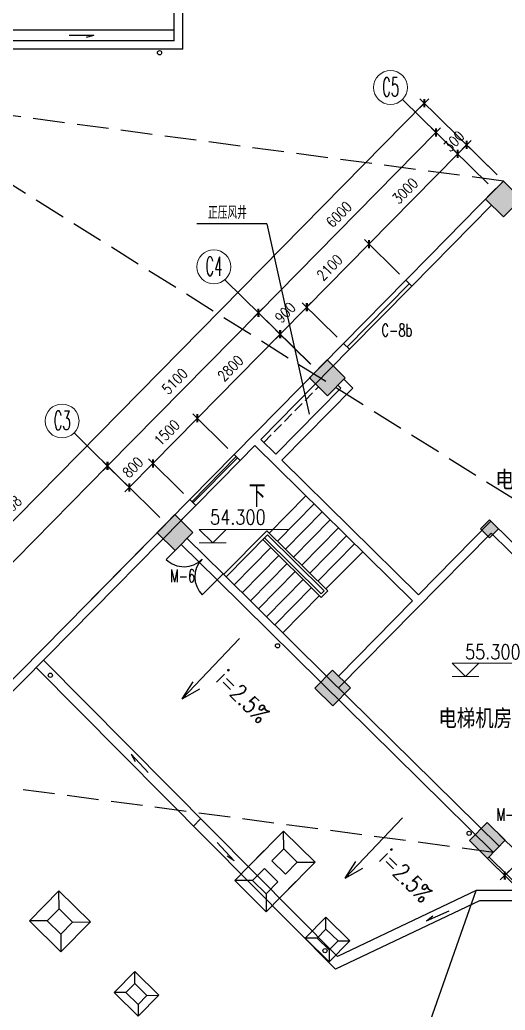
# Model space of a CAD drawing. Extents: x -357449 to -117302, y 127569 to 244935.
# Drawn here: x -206912 to -195397, y 183020 to 206499 of the extents above; entities that cross this region are included whole.
import ezdxf
from ezdxf.enums import TextEntityAlignment as Align

# ---------------------------------------------------------------- set-up
doc = ezdxf.new("R2010")
doc.units = 0
doc.header["$MEASUREMENT"] = 0
doc.linetypes.add('DASH', pattern=[0.35, 0.25, -0.1])
doc.layers.get('0').update_dxf_attribs({"linetype": 'CONTINUOUS'})
doc.layers.get('DEFPOINTS').update_dxf_attribs({"linetype": 'CONTINUOUS'})
doc.layers.add('AXIS', color=3, linetype='CONTINUOUS', lineweight=9)
for name, color, linetype in [('COLUMN', 4, 'CONTINUOUS'), ('DIM', 7, 'CONTINUOUS'), ('F', 31, 'CONTINUOUS'), ('WALL', 1, 'CONTINUOUS'), ('WIN', 4, 'CONTINUOUS'), ('WINDOW', 4, 'CONTINUOUS'), ('WINDOWS', 4, 'CONTINUOUS'), ('阳台', 4, 'CONTINUOUS')]:
    doc.layers.add(name, color=color, linetype=linetype)
doc.styles.add('CHINA', font='SimSun.ttf', dxfattribs={"width": 0.85, "height": 150})
doc.styles.add('COMPLEX', font='COMPLEX.shx')
doc.styles.add('CT', font='txt', dxfattribs={"width": 0.8, "bigfont": 'FS.SHX'})
doc.styles.add('DIM_FONT', font='SIMPLEX.shx', dxfattribs={"width": 0.8})
doc.styles.add('FS', font='txt.shx', dxfattribs={"width": 0.66, "height": 150, "bigfont": 'fs.shx'})
doc.styles.get("Standard").update_dxf_attribs({"font": 'txt.shx', "width": 0.8, "height": 525, "bigfont": 'h1.shx'})
doc.dimstyles.new('DIMN-200', dxfattribs={"dimtxt": 300, "dimasz": 1, "dimexe": 250, "dimexo": 0, "dimgap": 150, "dimtad": 1, "dimdec": 0, "dimdsep": 46, "dimtxsty": 'DIM_FONT', "dimblk": '_DIMX', "dimcen": 2.5, "dimclrd": 256, "dimclre": 256, "dimclrt": 4, "dimadec": 0, "dimazin": 0, "dimtfac": 1, "dimtdec": 0, "dimtix": 1, "dimtmove": 2, "dimatfit": 3, "dimldrblk": '_DIMX', "dimfxl": 0, "dimtolj": 1, "dimtzin": 0, "dimarcsym": 0})

# ---------------------------------------------------------------- blocks, each defined once
blk = doc.blocks.new('_DIMX')
blk.add_line((-150, 0), (150, 0))
at = {"const_width": 50}
blk.add_lwpolyline([(-70, -70), (70, 70)], dxfattribs=at)
blk = doc.blocks.new('*D1522')
at = {"layer": 'AXIS', "lineweight": -2}
for p, q in [((-197317, 204521), (-216756, 184794)), ((-195590, 202821), (-197423, 204627)), ((-215030, 183092), (-216864, 184898))]:
    blk.add_line(p, q, dxfattribs=at)
at = {"layer": 'DEFPOINTS', "color": 0}
for p in [(-195590, 202821), (-216757, 184793), (-215030, 183092)]:
    blk.add_point(p, dxfattribs=at)
at = {"layer": 'AXIS', "lineweight": -2}
for p, rotation in [((-197316, 204522), 45.42128490415822), ((-216757, 184793), 225.4212849041582)]:
    blk.add_blockref('_DIMX', p, dxfattribs=dict(at, rotation=rotation))
at = {"layer": 'AXIS', "color": 4, "insert": (-207232, 194850), "char_height": 250, "attachment_point": 5, "rotation": 45.4213, "style": 'DIM_FONT'}
blk.add_mtext('\\A1;27698', dxfattribs=at)
blk = doc.blocks.new('*D1534')
at = {"layer": 'AXIS', "lineweight": -2}
for p, q in [((-197906, 200470), (-198736, 201288)), ((-198630, 201182), (-200102, 199688)), ((-199380, 198974), (-200210, 199792))]:
    blk.add_line(p, q, dxfattribs=at)
at = {"layer": 'DEFPOINTS', "color": 0}
for p in [(-197906, 200470), (-200103, 199687), (-199380, 198974)]:
    blk.add_point(p, dxfattribs=at)
at = {"layer": 'AXIS', "lineweight": -2}
for p, rotation in [((-198629, 201183), 45.42128490416829), ((-200103, 199687), 225.4212849041683)]:
    blk.add_blockref('_DIMX', p, dxfattribs=dict(at, rotation=rotation))
at = {"layer": 'AXIS', "color": 4, "insert": (-199562, 200628), "char_height": 250, "attachment_point": 5, "rotation": 45.4213, "style": 'DIM_FONT'}
blk.add_mtext('\\A1;2100', dxfattribs=at)
blk = doc.blocks.new('*D1530')
at = {"layer": 'AXIS', "lineweight": -2}
for p, q in [((-197041, 203828), (-201251, 199555)), ((-196571, 203367), (-197147, 203934)), ((-200783, 199093), (-201358, 199660))]:
    blk.add_line(p, q, dxfattribs=at)
at = {"layer": 'DEFPOINTS', "color": 0}
for p in [(-196571, 203367), (-201251, 199555), (-200783, 199093)]:
    blk.add_point(p, dxfattribs=at)
at = {"layer": 'AXIS', "lineweight": -2}
for p, rotation in [((-197040, 203829), 45.42128490416822), ((-201251, 199555), 225.4212849041682)]:
    blk.add_blockref('_DIMX', p, dxfattribs=dict(at, rotation=rotation))
at = {"layer": 'AXIS', "color": 4, "insert": (-199342, 201885), "char_height": 250, "attachment_point": 5, "rotation": 45.4213, "style": 'DIM_FONT'}
blk.add_mtext('\\A1;6000', dxfattribs=at)
blk = doc.blocks.new('A$C7CBA57F5')
at = {"layer": 'AXIS'}
for p, q in [((318, 0), (0, 318)), ((0, 318), (2136, 318)), ((318, 0), (636, 318)), ((636, 318), (318, 0)), ((0, 0), (636, 0))]:
    blk.add_line(p, q, dxfattribs=at)
blk = doc.blocks.new('A$C01856CDB')
at = {"layer": 'WIN'}
for q in [(588, 47), (189, 0)]:
    blk.add_line((0, 47), q, dxfattribs=at)
blk = doc.blocks.new('A$C445D01A8')
at = {"layer": 'WINDOW'}
blk.add_blockref('A$C01856CDB', (0, 0), dxfattribs=at)
blk = doc.blocks.new('*D1523')
at = {"layer": 'AXIS', "lineweight": -2}
for p, q in [((-204832, 195921), (-210539, 190129)), ((-204362, 195460), (-204938, 196027)), ((-210071, 189667), (-210647, 190234))]:
    blk.add_line(p, q, dxfattribs=at)
at = {"layer": 'DEFPOINTS', "color": 0}
for p in [(-204362, 195460), (-210540, 190129), (-210071, 189667)]:
    blk.add_point(p, dxfattribs=at)
at = {"layer": 'AXIS', "lineweight": -2}
for p, rotation in [((-204831, 195922), 45.42128490416822), ((-210540, 190129), 225.4212849041682)]:
    blk.add_blockref('_DIMX', p, dxfattribs=dict(at, rotation=rotation))
at = {"layer": 'AXIS', "color": 4, "insert": (-207881, 193218), "char_height": 250, "attachment_point": 5, "rotation": 45.4213, "style": 'DIM_FONT'}
blk.add_mtext('\\A1;8134', dxfattribs=at)
blk = doc.blocks.new('*D1521')
at = {"layer": 'AXIS', "lineweight": -2}
for p, q in [((-200783, 199093), (-201358, 199660)), ((-201252, 199554), (-204830, 195923)), ((-204362, 195460), (-204938, 196027))]:
    blk.add_line(p, q, dxfattribs=at)
at = {"layer": 'DEFPOINTS', "color": 0}
for p in [(-200783, 199093), (-204831, 195922), (-204362, 195460)]:
    blk.add_point(p, dxfattribs=at)
at = {"layer": 'AXIS', "lineweight": -2}
for p, rotation in [((-201251, 199555), 45.4212849041687), ((-204831, 195922), 225.4212849041687)]:
    blk.add_blockref('_DIMX', p, dxfattribs=dict(at, rotation=rotation))
at = {"layer": 'AXIS', "color": 4, "insert": (-203237, 197931), "char_height": 250, "attachment_point": 5, "rotation": 45.4213, "style": 'DIM_FONT'}
blk.add_mtext('\\A1;5100', dxfattribs=at)
blk = doc.blocks.new('*D1533')
at = {"layer": 'AXIS', "lineweight": -2}
for p, q in [((-200104, 199686), (-200734, 199046)), ((-199380, 198974), (-200210, 199792)), ((-200012, 198333), (-200842, 199151))]:
    blk.add_line(p, q, dxfattribs=at)
at = {"layer": 'DEFPOINTS', "color": 0}
for p in [(-200735, 199046), (-199380, 198974), (-200012, 198333)]:
    blk.add_point(p, dxfattribs=at)
at = {"layer": 'AXIS', "lineweight": -2}
for p, rotation in [((-200103, 199687), 45.42128490416662), ((-200735, 199046), 225.4212849041666)]:
    blk.add_blockref('_DIMX', p, dxfattribs=dict(at, rotation=rotation))
at = {"layer": 'AXIS', "color": 4, "insert": (-200615, 199559), "char_height": 250, "attachment_point": 5, "rotation": 45.4213, "style": 'DIM_FONT'}
blk.add_mtext('\\A1;900', dxfattribs=at)
blk = doc.blocks.new('*D1529')
at = {"layer": 'AXIS', "lineweight": -2}
for p, q in [((-203030, 195270), (-203860, 196088)), ((-203753, 195983), (-204314, 195413)), ((-203752, 195984), (-203752, 195984)), ((-203591, 194700), (-204421, 195518)), ((-204315, 195412), (-204316, 195412))]:
    blk.add_line(p, q, dxfattribs=at)
at = {"layer": 'DEFPOINTS', "color": 0}
for p in [(-204314, 195413), (-203030, 195270), (-203591, 194700)]:
    blk.add_point(p, dxfattribs=at)
at = {"layer": 'AXIS', "lineweight": -2}
for p, rotation in [((-203753, 195983), 225.4212849041724), ((-204314, 195413), 45.42128490417245)]:
    blk.add_blockref('_DIMX', p, dxfattribs=dict(at, rotation=rotation))
at = {"layer": 'AXIS', "color": 4, "insert": (-204230, 195891), "char_height": 250, "attachment_point": 5, "rotation": 45.4213, "style": 'DIM_FONT'}
blk.add_mtext('\\A1;800', dxfattribs=at)
blk = doc.blocks.new('*D1531')
at = {"layer": 'AXIS', "lineweight": -2}
for p, q in [((-195590, 202821), (-196420, 203638)), ((-195800, 202607), (-196630, 203425)), ((-196523, 203319), (-196313, 203533)), ((-196312, 203534), (-196311, 203535)), ((-196524, 203319), (-196525, 203318))]:
    blk.add_line(p, q, dxfattribs=at)
at = {"layer": 'DEFPOINTS', "color": 0}
for p in [(-196313, 203533), (-195590, 202821), (-195800, 202607)]:
    blk.add_point(p, dxfattribs=at)
at = {"layer": 'AXIS', "lineweight": -2}
for p, rotation in [((-196313, 203533), 225.4212849041627), ((-196523, 203319), 45.42128490416262)]:
    blk.add_blockref('_DIMX', p, dxfattribs=dict(at, rotation=rotation))
at = {"layer": 'AXIS', "color": 4, "insert": (-196614, 203619), "char_height": 250, "attachment_point": 5, "rotation": 45.4213, "style": 'DIM_FONT'}
blk.add_mtext('\\A1;300', dxfattribs=at)
blk = doc.blocks.new('*D1532')
at = {"layer": 'AXIS', "lineweight": -2}
for p, q in [((-195800, 202607), (-196630, 203425)), ((-196524, 203319), (-198628, 201183)), ((-197906, 200470), (-198736, 201288))]:
    blk.add_line(p, q, dxfattribs=at)
at = {"layer": 'DEFPOINTS', "color": 0}
for p in [(-195800, 202607), (-198629, 201183), (-197906, 200470)]:
    blk.add_point(p, dxfattribs=at)
at = {"layer": 'AXIS', "lineweight": -2}
for p, rotation in [((-196523, 203319), 45.42128490416741), ((-198629, 201183), 225.4212849041674)]:
    blk.add_blockref('_DIMX', p, dxfattribs=dict(at, rotation=rotation))
at = {"layer": 'AXIS', "color": 4, "insert": (-197772, 202444), "char_height": 250, "attachment_point": 5, "rotation": 45.4213, "style": 'DIM_FONT'}
blk.add_mtext('\\A1;3000', dxfattribs=at)

msp = doc.modelspace()

# ---------------------------------------------------------------- hatches: boundary and pattern name
at = {"layer": 'COLUMN'}
for points in [[(-195441.06, 202674.06), (-195862.2, 202246.69), (-195434.83, 201825.56), (-195013.69, 202252.93)], [(-199617.3, 198435.96), (-200038.43, 198008.58), (-199611.06, 197587.45), (-199189.93, 198014.82)], [(-203232.03, 194767.68), (-203653.16, 194340.31), (-203225.79, 193919.17), (-202804.65, 194346.55)], [(-195770.95, 194645.76), (-195981.52, 194432.07), (-195767.83, 194221.5), (-195557.27, 194435.19)], [(-199492.52, 191082.76), (-199913.65, 190655.39), (-199486.28, 190234.26), (-199065.15, 190661.63)], [(-195824.24, 187468.04), (-196245.38, 187040.67), (-195818, 186619.53), (-195396.87, 187046.9)]]:
    msp.add_hatch(color=256, dxfattribs=at).paths.add_polyline_path(points)

# ---------------------------------------------------------------- linework, layer by layer
at = {"layer": 'AXIS'}
for p, q in [((-196571.33, 203366.64), (-197834, 204610.88)), ((-200782.66, 199092.92), (-202045.33, 200337.16)), ((-204362.29, 195460.26), (-205624.96, 196704.5)), ((-193752.37, 184584.06), (-195818, 186619.53)), ((-193781.38, 184682.84), (-195782.91, 186655.15))]:
    msp.add_line(p, q, dxfattribs=at)
for centre in [(-198118.25, 204895.14), (-202309.82, 200644.47), (-205909.21, 196988.75)]:
    msp.add_circle(centre, 402, dxfattribs=at)
at = {"layer": 'COLUMN'}
for p, q in [((-200994.3, 194331.57), (-200123.96, 195214.81)), ((-200801.98, 194142.06), (-199931.64, 195025.3)), ((-200609.67, 193952.55), (-199739.33, 194835.79)), ((-200417.35, 193763.04), (-199547.01, 194646.28)), ((-200225.03, 193573.53), (-199354.69, 194456.77)), ((-202076.04, 193347.78), (-201051.29, 194387.72)), ((-199759.76, 192806.19), (-201148.72, 194174.87)), ((-199760.38, 192891.04), (-201106.6, 194217.61)), ((-199605.34, 192962.89), (-201051.29, 194387.72)), ((-199690.19, 192962.26), (-201036.42, 194288.83)), ((-200032.72, 193384.02), (-199162.37, 194267.26)), ((-203015.22, 194132.86), (-203436.35, 193705.49)), ((-200956.4, 193985.36), (-201826.74, 193102.12)), ((-199840.4, 193194.51), (-198970.06, 194077.75)), ((-200764.08, 193795.85), (-201634.42, 192912.61)), ((-199648.08, 193005), (-198777.74, 193888.24)), ((-200571.77, 193606.34), (-201442.11, 192723.1)), ((-202160.48, 193290.59), (-202581.61, 192863.22)), ((-200379.45, 193416.83), (-201249.79, 192533.59)), ((-200187.13, 193227.32), (-201057.47, 192344.08)), ((-199994.81, 193037.81), (-200865.15, 192154.57)), ((-199802.5, 192848.3), (-200672.84, 191965.06)), ((-199760.38, 192891.04), (-199690.19, 192962.26)), ((-199759.76, 192806.19), (-199605.34, 192962.89)), ((-195468.1, 187117.09), (-194755.81, 186415.21))]:
    msp.add_line(p, q, dxfattribs=at)
for points in [[(-195862.2, 202246.69), (-195441.06, 202674.06), (-195013.69, 202252.93), (-195434.83, 201825.56), (-195862.2, 202246.69)], [(-200038.43, 198008.58), (-199617.3, 198435.96), (-199189.93, 198014.82), (-199611.06, 197587.45), (-200038.43, 198008.58)], [(-203653.16, 194340.31), (-203232.03, 194767.68), (-202804.65, 194346.55), (-203225.79, 193919.17), (-203653.16, 194340.31)], [(-195981.52, 194432.07), (-195770.95, 194645.76), (-195557.27, 194435.19), (-195767.83, 194221.5), (-195981.52, 194432.07)], [(-199913.65, 190655.39), (-199492.52, 191082.76), (-199065.15, 190661.63), (-199486.28, 190234.26), (-199913.65, 190655.39)], [(-196245.38, 187040.67), (-195824.24, 187468.04), (-195396.87, 187046.9), (-195818, 186619.53), (-196245.38, 187040.67)]]:
    msp.add_lwpolyline(points, dxfattribs=at)
msp.add_lwpolyline([(-200917.1, 192993.31, 0, 60, 0), (-200739.02, 192817.84, 0, 0, 0), (-199924.66, 192015.36, 0, 0, 0), (-198899.91, 193055.3, 0, 0, 0), (-201029.64, 195153.95, 0, 0, 0)], format="xyseb", dxfattribs=at)
for centre, start, end in [((-203015.22, 194132.86), 225.421285, 315.421285), ((-202160.48, 193290.59), 135.421285, 225.421285)]:
    msp.add_arc(centre, 600, start, end, dxfattribs=at)
at = {"layer": 'DIM'}
for p, q in [((-201700.07, 191828.58), (-203062.21, 190404.43)), ((-203062.21, 190404.43), (-202802.86, 190800.18)), ((-203062.21, 190404.43), (-202640.14, 190640.22)), ((-197834.8, 187576.8), (-199196.94, 186152.65)), ((-199196.94, 186152.65), (-198937.59, 186548.39)), ((-199196.94, 186152.65), (-198774.87, 186388.44))]:
    msp.add_line(p, q, dxfattribs=at)
for centre in [(-203597.32, 205717.97), (-200797.71, 191658.83), (-206187.26, 190960.02), (-196252.32, 187211.27), (-199672.05, 184431.95)]:
    msp.add_circle(centre, 50, dxfattribs=at)
at = {"layer": 'WALL'}
for p, q in [((-203046.16, 205802.26), (-203046.16, 213252.26)), ((-203246.16, 206002.26), (-203246.16, 213052.26)), ((-203246.16, 206002.26), (-212046.16, 206002.26)), ((-203046.16, 205802.26), (-212246.16, 205802.26)), ((-195441.06, 202674.06), (-188033.28, 195374.42)), ((-197195.79, 200893.34), (-195616.54, 202495.99)), ((-197614.84, 200183.14), (-195719.74, 202106.31)), ((-197757.3, 200323.52), (-197195.79, 200893.34)), ((-197757.3, 200323.52), (-197614.84, 200183.14)), ((-201828.25, 196192.25), (-199230.03, 198828.97)), ((-201194.47, 196550.47), (-199087.57, 198688.59)), ((-199230.03, 198828.97), (-199087.57, 198688.59)), ((-199011.34, 197768.64), (-199225.02, 197979.21)), ((-199294.17, 197766.56), (-200838.33, 196199.53)), ((-199011.34, 197768.64), (-200695.87, 196059.15)), ((-199294.17, 197766.56), (-199365.4, 197836.75)), ((-201194.47, 196550.47), (-200838.33, 196199.53)), ((-201685.79, 196051.87), (-201334.85, 196408.02)), ((-201334.85, 196408.02), (-197595.34, 192723.1)), ((-201828.25, 196192.25), (-201685.79, 196051.87)), ((-200695.87, 196059.15), (-197454.96, 192865.56)), ((-202881.08, 195123.82), (-205479.3, 192487.11)), ((-202881.08, 195123.82), (-202738.63, 194983.44)), ((-202738.63, 194983.44), (-203089.57, 194627.3)), ((-205831.36, 192129.84), (-203196.93, 194803.29)), ((-205688.9, 191989.46), (-203054.47, 194662.91)), ((-195735.34, 194610.66), (-197454.96, 192865.56)), ((-191924.6, 190855.56), (-195735.34, 194610.66)), ((-195733.26, 194327.83), (-199347.98, 190659.55)), ((-192349.9, 190993.86), (-195733.26, 194327.83)), ((-202090.29, 193361.82), (-202230.67, 193219.36)), ((-202090.29, 193361.82), (-199632.9, 190940.31)), ((-202230.67, 193219.36), (-199773.28, 190797.85)), ((-197595.34, 192723.1), (-199350.06, 190942.39)), ((-211335.7, 186543.95), (-205831.36, 192129.84)), ((-211193.24, 186403.57), (-205688.9, 191989.46)), ((-199632.9, 190940.31), (-199773.28, 190797.85)), ((-199632.9, 190940.31), (-195537.25, 186904.45)), ((-199773.28, 190797.85), (-195677.63, 186761.99)), ((-195539.33, 187187.28), (-195396.87, 187046.9))]:
    msp.add_line(p, q, dxfattribs=at)
at = {"layer": 'WINDOW'}
for p, q in [((-202090.29, 193361.82), (-202945.03, 194204.09)), ((-201036.42, 194288.83), (-202019.06, 193291.63)), ((-202230.67, 193219.36), (-203085.41, 194061.63)), ((-200655.14, 187267.17), (-201357.03, 186554.89)), ((-200655.14, 187267.17), (-199907.24, 186530.19)), ((-200652.02, 186842.92), (-200655.14, 187267.17)), ((-201111.37, 186804.19), (-201813.26, 186091.9)), ((-200652.02, 186842.92), (-200932.78, 186558.01)), ((-200652.02, 186842.92), (-200331.49, 186527.07)), ((-200932.78, 186558.01), (-200612.25, 186242.16)), ((-200612.25, 186242.16), (-200331.49, 186527.07)), ((-199907.24, 186530.19), (-200609.13, 185817.9)), ((-200331.49, 186527.07), (-199907.24, 186530.19)), ((-201108.25, 186379.93), (-201389, 186095.02)), ((-201108.25, 186379.93), (-200787.72, 186064.08)), ((-201389, 186095.02), (-201813.26, 186091.9)), ((-201813.26, 186091.9), (-201065.36, 185354.92)), ((-201389, 186095.02), (-201068.48, 185779.17)), ((-200787.72, 186064.08), (-201068.48, 185779.17)), ((-200363.47, 186067.2), (-201065.36, 185354.92)), ((-205983.51, 185849.1), (-206685.4, 185136.81)), ((-205980.39, 185424.85), (-205983.51, 185849.1)), ((-205983.51, 185849.1), (-205235.61, 185112.12)), ((-201068.48, 185779.17), (-201065.36, 185354.92)), ((-205980.39, 185424.85), (-206261.15, 185139.93)), ((-205980.39, 185424.85), (-205659.87, 185109)), ((-206261.15, 185139.93), (-206685.4, 185136.81)), ((-206685.4, 185136.81), (-205937.5, 184399.83)), ((-206261.15, 185139.93), (-205940.62, 184824.08)), ((-205659.87, 185109), (-205940.62, 184824.08)), ((-205235.61, 185112.12), (-205937.5, 184399.83)), ((-205659.87, 185109), (-205235.61, 185112.12)), ((-199648.06, 184941.06), (-199650.14, 185223.9)), ((-205940.62, 184824.08), (-205937.5, 184399.83)), ((-199858.63, 184727.38), (-200141.46, 184725.3)), ((-199363.15, 184660.31), (-199080.31, 184662.39)), ((-199573.71, 184446.62), (-199571.63, 184163.79)), ((-204181.87, 183652.58), (-204183.95, 183935.41)), ((-204392.44, 183438.89), (-204675.27, 183436.81)), ((-204107.52, 183158.14), (-204105.44, 182875.3)), ((-203896.96, 183371.82), (-203614.12, 183373.9))]:
    msp.add_line(p, q, dxfattribs=at)
at = {"layer": 'WINDOWS'}
for p, q in [((-203246.16, 206252.26), (-212046.16, 206252.26)), ((-201049.84, 201665.88), (-202710.59, 201665.88)), ((-201049.84, 201665.88), (-200048.7, 197152.72)), ((-199230.03, 198828.97), (-197757.3, 200323.52)), ((-199144.58, 198744.57), (-197671.85, 200239.12)), ((-199087.57, 198688.59), (-197614.84, 200183.14)), ((-201828.25, 196192.25), (-202881.08, 195123.82)), ((-201777.57, 196142.32), (-202830.41, 195073.88)), ((-201750.18, 196115.32), (-202803.01, 195046.89)), ((-201685.79, 196051.87), (-202738.63, 194983.44)), ((-199425.34, 183988.33), (-206523.63, 191142.36)), ((-199372.68, 184290.2), (-206346.16, 191318.45)), ((-202791.34, 187380.76), (-202623.94, 187552.54)), ((-201612.14, 170150.17), (-196084.12, 185854.14)), ((-196084.12, 185854.14), (-199372.68, 184290.2)), ((-159630.16, 185854.14), (-196084.12, 185854.14)), ((-196006.67, 185614.14), (-199425.34, 183988.33)), ((-159630.16, 185614.14), (-196006.67, 185614.14))]:
    msp.add_line(p, q, dxfattribs=at)
for points in [[(-199080.31, 184662.39), (-199650.14, 185223.9), (-200141.46, 184725.3), (-199571.63, 184163.79)], [(-199363.15, 184660.31), (-199648.06, 184941.06), (-199858.63, 184727.38), (-199573.71, 184446.62)], [(-203614.12, 183373.9), (-204183.95, 183935.41), (-204675.27, 183436.81), (-204105.44, 182875.3)], [(-203896.96, 183371.82), (-204181.87, 183652.58), (-204392.44, 183438.89), (-204107.52, 183158.14)]]:
    msp.add_lwpolyline(points, close=True, dxfattribs=at)
at = {"layer": '阳台', "color": 8, "linetype": 'DASH', "ltscale": 3000}
for p, q in [((-195441.06, 202674.06), (-220019.49, 205940.56)), ((-183630.16, 187900.17), (-212246.16, 205802.26)), ((-195677.63, 186761.99), (-220256.06, 190028.49))]:
    msp.add_line(p, q, dxfattribs=at)
at = {"layer": '阳台', "color": 8, "linetype": 'DASH', "ltscale": 1000}
msp.add_line((-201123.24, 196480.29), (-199824.75, 197798.02), dxfattribs=at)

# ---------------------------------------------------------------- block references
at = {"layer": 'AXIS', "xscale": 0.999999999, "yscale": 0.999999999, "zscale": 0.999999999}
for p in [(-202654.31, 194097.66), (-196656.61, 190927.32)]:
    msp.add_blockref('A$C7CBA57F5', p, dxfattribs=at)
at = {"layer": 'WINDOWS', "xscale": -1}
msp.add_blockref('A$C445D01A8', (-205151.77, 206079.06), dxfattribs=at)
at = {"layer": 'WINDOWS', "rotation": 312.8475846818123}
msp.add_blockref('A$C445D01A8', (-204302.85, 189055.29), dxfattribs=at)
at = {"layer": 'WINDOWS', "xscale": -1}
for p, rotation in [((-201864.66, 186530.57), 312.6285566773241), ((-197284.17, 185184.07), 203.1825360828309)]:
    msp.add_blockref('A$C445D01A8', p, dxfattribs=dict(at, rotation=rotation))

# ---------------------------------------------------------------- texts
at = {"color": 4, "linetype": 'ByBlock', "width": 0.7}
msp.add_text('正压风井', height=300, dxfattribs=at).set_placement((-202447.44, 201777.31))
at = {"layer": 'AXIS', "width": 0.8}
for s, height, p in [('下', 525, (-201481.8, 194950.42)), ('54.300', 350, (-202398.17, 194534.89)), ('55.300', 350, (-196350.67, 191337.86))]:
    msp.add_text(s, height=height, dxfattribs=at).set_placement(p)
at = {"layer": 'AXIS', "style": 'COMPLEX'}
for tag, width, p, p2 in [('C5', 0.535714, (-198315.87, 204682.01), (-197913.87, 204682.01)), ('C4', 0.506757, (-202507.44, 200431.35), (-202105.44, 200431.35)), ('C3', 0.535714, (-206106.83, 196775.63), (-205704.83, 196775.63))]:
    msp.add_attdef(tag, text='2', height=450.24, dxfattribs=dict(at, width=width)).set_placement(p, p2, align=Align.FIT)
at = {"layer": 'DIM', "style": 'CHINA', "width": 0.8}
for p in [(-195846.54, 195402.71), (-197198.02, 189745.52)]:
    msp.add_text(' 电梯机房', height=400, dxfattribs=at).set_placement(p)
at = {"layer": 'DIM', "style": 'CT', "width": 0.8}
for p in [(-202285.32, 190834.96), (-198420.04, 186583.18)]:
    msp.add_text('i=2.5%', height=400, rotation=315.022319, dxfattribs=at).set_placement(p)
at = {"layer": 'F', "style": 'FS', "width": 0.66}
for s, p in [('C-8b', (-198329.94, 198991.37)), ('M-6', (-203346.56, 193163.38)), ('M-1b', (-195602.86, 187511.17))]:
    msp.add_text(s, height=300, dxfattribs=at).set_placement(p)

# ---------------------------------------------------------------- dimensions: what is measured, and where the dimension line sits
at = {"layer": 'AXIS'}
for p1, p2, distance, override in [((-200733.14, 219602.24), (-187662.26, 206722.18), -2524.33, {"dimtxt": 250, "dimexe": 150, "dimzin": 0, "dimblk1": '_DIMX', "dimblk2": '_DIMX', "dimsah": 1, "dimcen": 200}), ((-201976.9, 196338.73), (-200011.61, 198333.13), 1015.29, {"dimtxt": 250, "dimexe": 150, "dimzin": 0, "dimblk1": '_DIMX', "dimblk2": '_DIMX', "dimsah": 1, "dimcen": 200}), ((-203029.73, 195270.3), (-201976.9, 196338.73), 1015.29, {"dimtxt": 250, "dimexe": 150, "dimzin": 0, "dimblk1": '_DIMX', "dimblk2": '_DIMX', "dimsah": 1, "dimcen": 200}), ((-195818, 186619.53), (-194554.61, 187901.65), -576.34, {"dimtxt": 250, "dimexe": 150, "dimgap": 100, "dimzin": 0, "dimblk1": '_DIMX', "dimblk2": '_DIMX', "dimsah": 1, "dimcen": 200})]:
    msp.add_aligned_dim(p1=p1, p2=p2, distance=distance, dimstyle='DIMN-200', override=override, dxfattribs=at).render()
for p1, p2, distance, picture, middle in [((-195589.71, 202820.54), (-215030.45, 183091.8), -2423.69, '*D1522', (-207232.32, 194850.35)), ((-196571.33, 203366.64), (-200782.66, 199092.92), -658.02, '*D1530', (-199341.57, 201884.66)), ((-195800.28, 202606.86), (-195589.71, 202820.54), 1015.29, '*D1531', (-196614.05, 203619.34)), ((-195800.28, 202606.86), (-197905.95, 200469.99), -1015.29, '*D1532', (-197772.17, 202444.06)), ((-197905.95, 200469.99), (-199379.91, 198974.19), -1015.29, '*D1534', (-199561.98, 200627.73)), ((-199379.91, 198974.19), (-200011.61, 198333.13), -1015.29, '*D1533', (-200614.82, 199559.3)), ((-200782.66, 199092.92), (-204362.29, 195460.26), -658.02, '*D1521', (-203237.05, 197931.47)), ((-203029.73, 195270.3), (-203591.24, 194700.47), -1015.29, '*D1529', (-204229.54, 195891.02)), ((-204362.29, 195460.26), (-210071.33, 189666.64), -658.02, '*D1523', (-207881.39, 193218.33))]:
    dim = msp.add_aligned_dim(p1=p1, p2=p2, distance=distance, dimstyle='DIMN-200', override={"dimtxt": 250, "dimexe": 150, "dimzin": 0, "dimblk1": '_DIMX', "dimblk2": '_DIMX', "dimsah": 1, "dimcen": 200}, dxfattribs=at)
    dim.commit()
    dim.dimension.update_dxf_attribs({"geometry": picture, "text_midpoint": middle})

doc.saveas('drawing.dxf')
